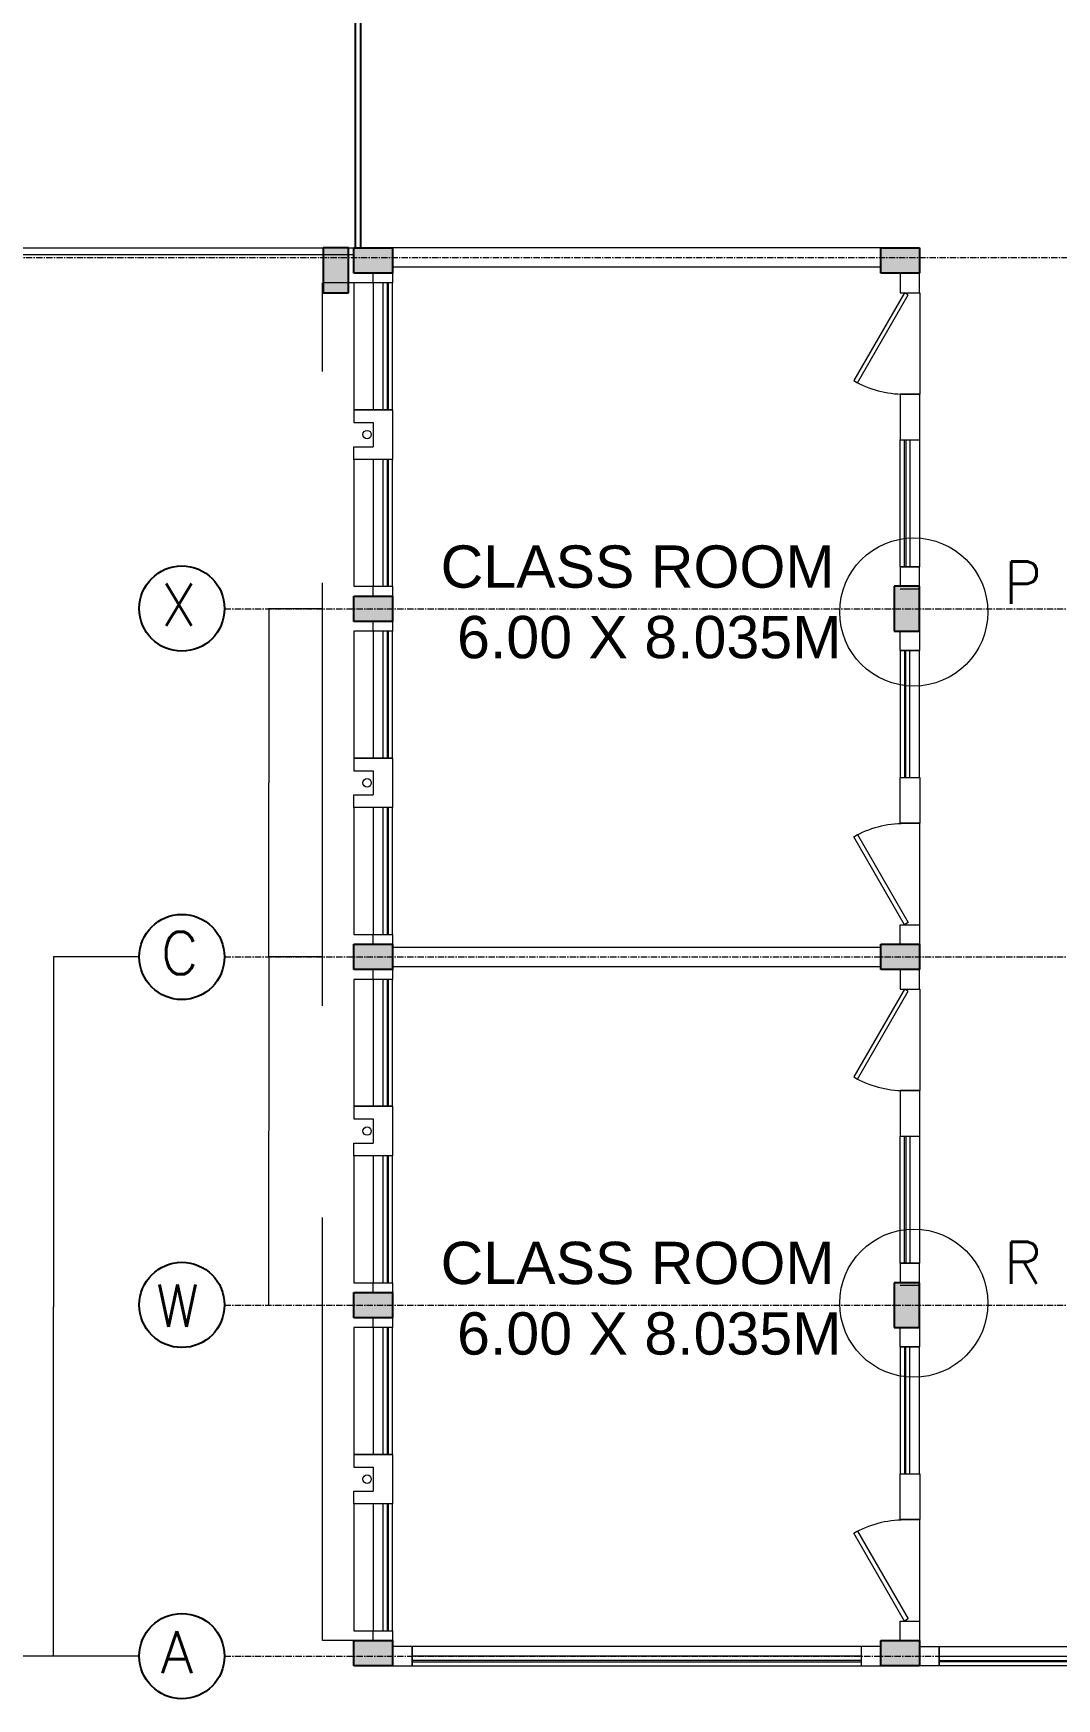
# Model space of a CAD drawing. Header units: inches. Extents: x 719368 to 6315912, y -2624014 to 446967.
# Drawn here: x 6121763 to 6133860, y -2562393 to -2542711 of the extents above; entities that cross this region are included whole.
import ezdxf
from ezdxf.lldxf.tags import DXFTag

# ---------------------------------------------------------------- set-up
doc = ezdxf.new("R2010")
doc.units = ezdxf.units.IN
doc.header["$LTSCALE"] = 20
doc.header["$MEASUREMENT"] = 0
doc.header["$PDMODE"] = 3
for name, pattern in [('CENTER', [2, 1.25, -0.25, 0.25, -0.25]), ('CENTER2', [1.125, 0.75, -0.125, 0.125, -0.125]), ('DASHED2', [0.375, 0.25, -0.125])]:
    doc.linetypes.add(name, pattern=pattern)
doc.layers.get('0').update_dxf_attribs({"color": 51, "lineweight": 30})
doc.layers.get('Defpoints').update_dxf_attribs({"lineweight": 25})
for name, color, linetype, lineweight in [('CLL LEV.', 252, 'Continuous', 18), ('COLUMN', 2, 'Continuous', 25), ('DIM', 7, 'Continuous', 13), ('DOOR', 43, 'Continuous', 13), ('FIXTURE', 15, 'DASHDOT', 9), ('GRID', 202, 'CENTER', 5), ('PROJ.', 30, 'DASHED2', 13), ('Railing', 34, 'Continuous', 20), ('Text', 7, 'Continuous', 15), ('Ventilator', 6, 'DASHED', 20), ('WALL', 1, 'Continuous', 18), ('window', 71, 'Continuous', 18), ('Window-Wall', 7, 'Continuous', 20)]:
    doc.layers.add(name, color=color, linetype=linetype, lineweight=lineweight)
doc.layers.add('expension joint', color=248, linetype='Continuous')
doc.layers.add('grid text', color=140, linetype='Continuous')
doc.styles.add('L120', font='simplex.shx', dxfattribs={"height": 1})
doc.styles.add('Tabrej', font='romans.shx')
tags = doc.linetypes.add('DASHDOT', pattern=[1, 0.5, -0.25, 0, -0.25]).pattern_tags.tags
tags[10:11] = [DXFTag(74, 4), DXFTag(75, 0), DXFTag(340, '0'), DXFTag(46, 1.0), DXFTag(50, 0.0), DXFTag(44, 0.0), DXFTag(45, 0.0)]
tags[8:9] = [DXFTag(74, 4), DXFTag(75, 0), DXFTag(340, '0'), DXFTag(46, 1.0), DXFTag(50, 0.0), DXFTag(44, 0.0), DXFTag(45, 0.0)]
tags[6:7] = [DXFTag(74, 4), DXFTag(75, 0), DXFTag(340, '0'), DXFTag(46, 1.0), DXFTag(50, 0.0), DXFTag(44, 0.0), DXFTag(45, 0.0)]
tags[4:5] = [DXFTag(74, 4), DXFTag(75, 0), DXFTag(340, '0'), DXFTag(46, 1.0), DXFTag(50, 0.0), DXFTag(44, 0.0), DXFTag(45, 0.0)]
tags = doc.linetypes.add('DASHED', pattern=[0.75, 0.5, -0.25]).pattern_tags.tags
tags[6:7] = [DXFTag(74, 4), DXFTag(75, 0), DXFTag(340, '0'), DXFTag(46, 1.0), DXFTag(50, 0.0), DXFTag(44, 0.0), DXFTag(45, 0.0)]
tags[4:5] = [DXFTag(74, 4), DXFTag(75, 0), DXFTag(340, '0'), DXFTag(46, 1.0), DXFTag(50, 0.0), DXFTag(44, 0.0), DXFTag(45, 0.0)]
doc.dimstyles.new('DIM', dxfattribs={"dimtxt": 0.8, "dimasz": 0.4, "dimexe": 0.18, "dimexo": 0.0625, "dimgap": 0.1, "dimtad": 0, "dimdec": 3, "dimzin": 0, "dimdsep": 46, "dimtxsty": 'Tabrej', "dimcen": 0, "dimclrd": 251, "dimclre": 256, "dimclrt": 7, "dimadec": 0, "dimazin": 0, "dimtfac": 1, "dimtdec": 3, "dimtofl": 0, "dimtmove": 0, "dimatfit": 3, "dimfxl": 0, "dimtolj": 1, "dimtzin": 0, "dimlwd": -1, "dimlwe": -1, "dimarcsym": 0})

# ---------------------------------------------------------------- blocks, each defined once
blk = doc.blocks.new('VENTILATOR')
at = {"layer": 'Ventilator', "ltscale": 0.02}
for p, q in [((-0.180000000000291, -1.5), (-0.180000000000291, 0)), ((-0.1649999999990541, 0), (-0.1649999999990541, -1.5))]:
    blk.add_line(p, q, dxfattribs=at)
at = {"layer": 'Window-Wall'}
for p, q in [((-0.2299999999995634, 0), (0, 0)), ((-0.2299999999995634, -1.5), (-0.2299999999995634, 0)), ((-0.1149999999997817, 0), (-0.1149999999997817, -1.5)), ((0, 0), (0, -1.5)), ((-0.2299999999995634, -1.5), (0, -1.5))]:
    blk.add_line(p, q, dxfattribs=at)
blk = doc.blocks.new('C3')
at = {"layer": 'COLUMN'}
h = blk.add_hatch(color=7, dxfattribs=at)
h.dxf.hatch_style = 1
h.paths.add_polyline_path([(0.2999999999992724, 0), (0, 0), (0, -0.5299999999999727), (0.2999999999992724, -0.5299999999999727)])
for p, q in [((0, 0), (0, -0.5299999999999727)), ((0.2999999999992724, 0), (0, 0)), ((0.2999999999992724, -0.5299999999999727), (0.2999999999992724, 0)), ((0, -0.5299999999999727), (0.2999999999992724, -0.5299999999999727))]:
    blk.add_line(p, q, dxfattribs=at)
blk = doc.blocks.new('CU')
at = {"layer": 'WALL', "linetype": 'CENTER2'}
h = blk.add_hatch(color=256, dxfattribs=at)
h.dxf.hatch_style = 1
h.paths.add_polyline_path([(0, 0.0350000000000001), (0, -0.2650000000000004), (0.4600000000000364, -0.2650000000000004), (0.4600000000000364, 0.035)])
at = {"layer": 'COLUMN', "linetype": 'CENTER2'}
blk.add_lwpolyline([(0, 0.0350000000000001), (0, -0.2650000000000004), (0.4600000000000364, -0.2650000000000004), (0.4600000000000364, 0.035), (0, 0.0350000000000001)], dxfattribs=at)
blk = doc.blocks.new('1.5 M Window')
at = {"layer": 'CLL LEV.'}
for p, q in [((-0.2299999999995634, 0), (-0.4599999999991269, 0)), ((-0.4599999999991269, 0), (-0.4599999999991269, -1.5)), ((-0.4599999999991269, -1.5), (-0.2299999999995634, -1.5))]:
    blk.add_line(p, q, dxfattribs=at)
at = {"layer": 'window'}
for p, q in [((-0.0650000000005093, 0), (-0.0650000000005093, -1.5)), ((-0.0499999999992724, -1.5), (-0.0499999999992724, 0))]:
    blk.add_line(p, q, dxfattribs=at)
at = {"layer": 'Window-Wall'}
for p, q in [((0, 0), (-0.2299999999995634, 0)), ((-0.2299999999995634, 0), (-0.2299999999995634, -1.5)), ((-0.1149999999997817, 0), (-0.1149999999997817, -1.5)), ((0, -1.5), (0, 0)), ((-0.2299999999995634, -1.5), (0, -1.5))]:
    blk.add_line(p, q, dxfattribs=at)
blk = doc.blocks.new('New Shaft')
at = {"layer": 'FIXTURE'}
blk.add_circle((0.3274999999975989, -0.3024592772420078), 0.05, dxfattribs=at)
at = {"layer": 'WALL'}
for p, q in [((0.0349999999925785, 0), (0.6199999999971624, 0)), ((0.0349999999907595, -4.547e-13), (0.0349999999907595, -0.4599999999995817)), ((0.6199999999971624, -8.527e-13), (0.6199999999953434, -0.4600000000008322)), ((0.1849999999903957, -0.4600000000000364), (0.1849999999903957, -0.2300000000000182)), ((0.1849999999903957, -0.2299999999991655), (0.4699999999993452, -0.2299999999991087)), ((0.4699999999993452, -0.4599999999999796), (0.4699999999993452, -0.2299999999999613)), ((0.0349999999907595, -0.4599999999991269), (0.1849999999922147, -0.4599999999991269)), ((0.6199999999989814, -0.4599999999999796), (0.4699999999975262, -0.4599999999999796))]:
    blk.add_line(p, q, dxfattribs=at)
blk = doc.blocks.new('*U81')
for p, q in [((0, 0), (0, 5.999999999999999)), ((40, -1.474376176702208e-14), (40, 5.999999999999984))]:
    blk.add_line(p, q)
blk.add_lwpolyline([(0, 8.881784197001252e-16), (34.64101615137753, -20.00000000000001), (35.51601615137753, -18.48445554337724), (0.875, 1.515544456622766)], close=True)
blk.add_arc((0, 0), 40, 330.0000000000001, 359.9999999999999)
blk = doc.blocks.new('New Doors')
at = {"layer": 'DOOR'}
blk.add_line((0, 0.1799072477216317), (1.199381651477543, 0.1799072477216312), dxfattribs=at)
at = {"layer": 'DOOR', "xscale": 0.0299845412869386, "yscale": 0.0299845412869386, "zscale": 0.0299845412869386}
blk.add_blockref('*U81', (0, 0), dxfattribs=at)
blk = doc.blocks.new('GROUND FLOOR')
at = {"layer": 'expension joint'}
for p, q in [((-33.64388720101852, 24.19345448136028), (-33.64388720101852, 20.84345448136173)), ((-33.58138720101852, 24.19345448136028), (-33.58138720101852, 20.84345448136173))]:
    blk.add_line(p, q, dxfattribs=at)
at = {"layer": 'PROJ.'}
for p, q in [((-34.03138714540328, 4.383454536993668), (-34.03138714540328, 20.42845453700011)), ((-33.43138714540146, 20.42845453700011), (-34.03138714540328, 20.42845453700011)), ((-33.43138714540328, 4.383454536993668), (-34.03138714540328, 4.383454536993668))]:
    blk.add_line(p, q, dxfattribs=at)
at = {"layer": 'Railing'}
for p, q in [((-38.93476649451805, 20.84345448135842), (-33.66138714540102, 20.84345448136082)), ((-38.93476649451804, 20.7634544813609), (-33.66138714540102, 20.7634544813609)), ((-36.63138714540037, 20.84345448136082), (-33.66138714540102, 20.84345448136082)), ((-36.63138714540037, 20.7634544813609), (-33.66138714540102, 20.7634544813609))]:
    blk.add_line(p, q, dxfattribs=at)
at = {"layer": 'WALL'}
for p, q in [((-27.43138714540146, 20.84345448136082), (-33.2013871454019, 20.84345448136082)), ((-27.43138714540146, 20.61345448136035), (-33.2013871454019, 20.61345448136035)), ((-26.97140982452584, 16.80845453699339), (-27.2014098245254, 16.80845453699339)), ((-33.2013871454019, 12.5784544813605), (-27.43138714540146, 12.5784544813605)), ((-33.2013871454019, 12.34845448136048), (-27.43138714540146, 12.34845448136048)), ((-26.97140982452584, 8.578454536993377), (-27.2014098245254, 8.578454536993377))]:
    blk.add_line(p, q, dxfattribs=at)
for points in [[(-33.43138714540146, 20.54345448136064), (-33.2013871454019, 20.54345448136064), (-33.2013871454019, 20.42845448135859), (-33.43138714540146, 20.42845448135859), (-33.43138714540146, 20.54345448136064)], [(-26.97138714540233, 20.54345448136064), (-27.2013871454019, 20.54345448136064), (-27.2013871454019, 20.31345448136108), (-26.97138714540233, 20.31345448136108), (-26.97138714540233, 20.54345448136064)], [(-26.97138714540051, 17.07345448136039), (-27.20138714540008, 17.07345448136039), (-27.20138714540008, 16.84345448136082), (-26.97138714540051, 16.84345448136082), (-26.97138714540051, 17.07345448136039)], [(-33.43138714540328, 16.84345453697961), (-33.20138714540371, 16.84345453697961), (-33.20138714540371, 16.72845453697755), (-33.43138714540328, 16.72845453697755), (-33.43138714540328, 16.84345453697961)], [(-33.43138714540146, 16.4284544813604), (-33.2013871454019, 16.4284544813604), (-33.2013871454019, 16.31345448135835), (-33.43138714540146, 16.31345448135835), (-33.43138714540146, 16.4284544813604)], [(-26.97138714540051, 16.0834544813606), (-27.20138714540008, 16.0834544813606), (-27.20138714540008, 16.31345448136017), (-26.97138714540051, 16.31345448136017), (-26.97138714540051, 16.0834544813606)], [(-26.97138714540233, 12.61345448136035), (-27.2013871454019, 12.61345448136035), (-27.2013871454019, 12.84345448135991), (-26.97138714540233, 12.84345448135991), (-26.97138714540233, 12.61345448136035)], [(-33.43140982452496, 12.72845453699574), (-33.2014098245254, 12.72845453699574), (-33.2014098245254, 12.61345453699414), (-33.43140982452496, 12.61345453699414), (-33.43140982452496, 12.72845453699574)], [(-33.43138714540328, 12.72845453697937), (-33.20138714540371, 12.72845453697937), (-33.20138714540371, 12.61345453697777), (-33.43138714540328, 12.61345453697777), (-33.43138714540328, 12.72845453697937)], [(-33.43138714540146, 12.31345448136017), (-33.2013871454019, 12.31345448136017), (-33.2013871454019, 12.19845448135857), (-33.43138714540146, 12.19845448135857), (-33.43138714540146, 12.31345448136017)], [(-26.97138714540233, 12.31345448136017), (-27.2013871454019, 12.31345448136017), (-27.2013871454019, 12.0834544813606), (-26.97138714540233, 12.0834544813606), (-26.97138714540233, 12.31345448136017)], [(-26.97138714540051, 8.843454481359913), (-27.20138714540008, 8.843454481359913), (-27.20138714540008, 8.61345448136035), (-26.97138714540051, 8.61345448136035), (-26.97138714540051, 8.843454481359913)], [(-33.43138714540328, 8.613454536979589), (-33.20138714540371, 8.613454536979589), (-33.20138714540371, 8.498454536977988), (-33.43138714540328, 8.498454536977988), (-33.43138714540328, 8.613454536979589)], [(-33.43138714540146, 8.198454481360386), (-33.2013871454019, 8.198454481360386), (-33.2013871454019, 8.083454481358785), (-33.43138714540146, 8.083454481358785), (-33.43138714540146, 8.198454481360386)], [(-26.97138714540051, 7.853454481361041), (-27.20138714540008, 7.853454481361041), (-27.20138714540008, 8.083454481360604), (-26.97138714540051, 8.083454481360604), (-26.97138714540051, 7.853454481361041)], [(-26.97138714540233, 4.383454481360786), (-27.2013871454019, 4.383454481360786), (-27.2013871454019, 4.61345448136035), (-26.97138714540233, 4.61345448136035), (-26.97138714540233, 4.383454481360786)], [(-33.43140982452496, 4.498454536995723), (-33.2014098245254, 4.498454536995723), (-33.2014098245254, 4.383454536993668), (-33.43140982452496, 4.383454536993668), (-33.43140982452496, 4.498454536995723)], [(-33.43138714540328, 4.498454536979807), (-33.20138714540371, 4.498454536979807), (-33.20138714540371, 4.383454536977752), (-33.43138714540328, 4.383454536977752), (-33.43138714540328, 4.498454536979807)], [(-33.2013871454019, 4.083454481360377), (-32.97138714540233, 4.083454481360377), (-32.97138714540233, 4.31345448135994), (-33.2013871454019, 4.31345448135994), (-33.2013871454019, 4.083454481360377)], [(-27.66138714540284, 4.083454481360377), (-27.43138714540328, 4.083454481360377), (-27.43138714540328, 4.31345448135994), (-27.66138714540284, 4.31345448135994), (-27.66138714540284, 4.083454481360377)], [(-26.74138714540277, 4.083454481360604), (-26.97138714540233, 4.083454481360604), (-26.97138714540233, 4.313454481360168), (-26.74138714540277, 4.313454481360168), (-26.74138714540277, 4.083454481360604)]]:
    blk.add_lwpolyline(points, dxfattribs=at)
for points in [[(-26.97119275290788, 19.1140728298833), (-27.20138714540008, 19.1140728298833), (-27.20138714540008, 18.57345448136039), (-26.97119275290788, 18.57345448136039)], [(-26.97119275290788, 14.04283613283769), (-27.20138714540008, 14.04283613283769), (-27.20138714540008, 14.5834544813606), (-26.97119275290788, 14.5834544813606)], [(-26.97119275290788, 10.88407282988328), (-27.20138714540008, 10.88407282988328), (-27.20138714540008, 10.34345448135991), (-26.97119275290788, 10.34345448135991)], [(-26.97119275290788, 5.812836132837674), (-27.20138714540008, 5.812836132837674), (-27.20138714540008, 6.353454481361041), (-26.97119275290788, 6.353454481361041)]]:
    blk.add_lwpolyline(points, close=True, dxfattribs=at)
at = {"layer": 'window'}
for p, q in [((-27.66138714540284, 4.148454481360886), (-32.97138714540233, 4.148454481360886)), ((-32.97138714540233, 4.133454481359649), (-27.66138714540284, 4.133454481359649)), ((-26.74138714540277, 4.148454481361114), (-23.43138877664205, 4.148454481361114)), ((-23.43138877664205, 4.133454481359877), (-26.74138714540277, 4.133454481359877))]:
    blk.add_line(p, q, dxfattribs=at)
at = {"layer": 'Window-Wall'}
for p, q in [((-27.66138714540284, 4.31345448135994), (-32.97138714540233, 4.31345448135994)), ((-32.97138714540233, 4.31345448135994), (-32.97138714540233, 4.083454481360377)), ((-27.66138714540284, 4.198454481360159), (-32.97138714540233, 4.198454481360159)), ((-26.74138714540277, 4.083454481360604), (-26.74138714540277, 4.313454481360168)), ((-26.74138714540277, 4.313454481360168), (-23.43138877664205, 4.313454481360168)), ((-26.74138714540277, 4.198454481360386), (-23.43138877664205, 4.198454481360386)), ((-32.97138714540233, 4.083454481360377), (-27.66138714540284, 4.083454481360377)), ((-23.43138877664205, 4.083454481360604), (-26.74138714540277, 4.083454481360604))]:
    blk.add_line(p, q, dxfattribs=at)
at = {"layer": 'COLUMN', "color": 5}
for p in [(-34.02109315066684, 20.84345448144373), (-27.2713871454016, 16.84345448136082), (-27.2713871454016, 8.61345448136035)]:
    blk.add_blockref('C3', p, dxfattribs=at)
at = {"layer": 'COLUMN', "linetype": 'CENTER2', "xscale": -1}
for p in [(-33.2013871454019, 20.80845448136051), (-26.97138714540233, 20.80845448136051), (-33.2013871454019, 16.69345448136028), (-33.2013871454019, 12.5784544813605), (-26.97138714540233, 12.5784544813605), (-33.2013871454019, 8.463454481360714), (-33.2013871454019, 4.348454481360477), (-26.97138714540233, 4.348454481360477)]:
    blk.add_blockref('CU', p, dxfattribs=at)
at = {"layer": 'WALL'}
for name, p in [('1.5 M Window', (-33.2013871454019, 20.42845453700011)), ('VENTILATOR', (-26.97138714540051, 18.57345448136039)), ('1.5 M Window', (-33.2013871454019, 18.34345453697961)), ('1.5 M Window', (-33.2013871454019, 16.31345453700033)), ('1.5 M Window', (-33.2013871454019, 14.22845453697937)), ('1.5 M Window', (-33.2013871454019, 12.19845453700009)), ('VENTILATOR', (-26.97138714540051, 10.34345448135991)), ('1.5 M Window', (-33.2013871454019, 10.11345453697959)), ('1.5 M Window', (-33.2013871454019, 8.083454536999852)), ('1.5 M Window', (-33.2013871454019, 5.998454536979807))]:
    blk.add_blockref(name, p, dxfattribs=at)
at = {"layer": 'WALL', "rotation": 270}
for name, p in [('New Doors', (-27.15110000063032, 20.31345448136108)), ('New Shaft', (-33.2013871454019, 18.96345453699087)), ('New Shaft', (-33.2013871454019, 14.84845453699108)), ('New Doors', (-27.15110000063032, 12.0834544813606)), ('New Shaft', (-33.2013871454019, 10.73345453699085)), ('New Shaft', (-33.2013871454019, 6.618454536990612))]:
    blk.add_blockref(name, p, dxfattribs=at)
at = {"layer": 'WALL', "xscale": -1}
for name, p, rotation in [('VENTILATOR', (-26.97138714540051, 14.5834544813606), 180), ('New Doors', (-27.15110000063032, 12.84345448135991), 270), ('VENTILATOR', (-26.97138714540051, 6.353454481361041), 180), ('New Doors', (-27.15110000063032, 4.61345448136035), 270)]:
    blk.add_blockref(name, p, dxfattribs=dict(at, rotation=rotation))
at = {"layer": 'Text', "lineweight": 30, "char_height": 0.5, "width": 9.930815529674874, "attachment_point": 1, "style": 'L120'}
for insert in [(-32.63374445808768, 17.326910891441), (-32.63374445808768, 9.096910891440984)]:
    blk.add_mtext('{\\fArial|b0|i0|c0|p34;CLASS ROOM\\P 6.00 X 8.035M}', dxfattribs=dict(at, insert=insert))
blk = doc.blocks.new('*D646')
at = {"layer": 'Defpoints', "color": 0}
for p in [(6124545.066521645, -2549511.21209383), (6125180.234687805, -2549511.21209383), (6125180.234687805, -2553626.212094307)]:
    blk.add_point(p, dxfattribs=at)
at = {"layer": 'DIM'}
for p, q in [((6125180.172187805, -2549511.21209383), (6124544.886521645, -2549511.21209383)), ((6125180.172187805, -2553626.212094307), (6124544.886521645, -2553626.212094307))]:
    blk.add_line(p, q, dxfattribs=at)
at = {"layer": 'DIM', "color": 251}
for p, q in [((6124545.066521645, -2549511.71209383), (6124545.066521645, -2551566.897808354)), ((6124545.066521645, -2553625.712094307), (6124545.066521645, -2551570.526379783))]:
    blk.add_line(p, q, dxfattribs=at)
for points in [[(6124544.983188312, -2549511.71209383), (6124545.149854978, -2549511.71209383), (6124545.066521645, -2549511.21209383)], [(6124544.983188312, -2553625.712094307), (6124545.149854978, -2553625.712094307), (6124545.066521645, -2553626.212094307)]]:
    blk.add_solid(points, dxfattribs=at)
at = {"layer": 'DIM', "color": 7, "insert": (6124545.066521646, -2551568.712094068), "char_height": 0.5, "attachment_point": 5, "rotation": 90, "style": 'Tabrej'}
blk.add_mtext('\\A1;4115.000', dxfattribs=at)
blk = doc.blocks.new('*D647')
at = {"layer": 'Defpoints', "color": 0}
for p in [(6124545.066521645, -2553626.212094307), (6124545.066521645, -2557741.21209383), (6124545.066521645, -2557741.21209383)]:
    blk.add_point(p, dxfattribs=at)
at = {"layer": 'DIM'}
for p, q in [((6124545.004021645, -2553626.212094307), (6124544.886521645, -2553626.212094307)), ((6124545.004021645, -2557741.21209383), (6124544.886521645, -2557741.21209383))]:
    blk.add_line(p, q, dxfattribs=at)
at = {"layer": 'DIM', "color": 251}
for p, q in [((6124545.066521645, -2553626.712094307), (6124545.066521645, -2555681.897808354)), ((6124545.066521645, -2557740.71209383), (6124545.066521645, -2555685.526379783))]:
    blk.add_line(p, q, dxfattribs=at)
for points in [[(6124544.983188312, -2553626.712094307), (6124545.149854978, -2553626.712094307), (6124545.066521645, -2553626.212094307)], [(6124544.983188312, -2557740.71209383), (6124545.149854978, -2557740.71209383), (6124545.066521645, -2557741.21209383)]]:
    blk.add_solid(points, dxfattribs=at)
at = {"layer": 'DIM', "color": 7, "insert": (6124545.066521646, -2555683.712094068), "char_height": 0.5, "attachment_point": 5, "rotation": 90, "style": 'Tabrej'}
blk.add_mtext('\\A1;4115.000', dxfattribs=at)
blk = doc.blocks.new('*D586')
at = {"layer": 'Defpoints', "color": 0}
for p in [(6122001.244691849, -2553626.212094307), (6123015.923787117, -2553626.212094307), (6123015.93115139, -2561891.21209383)]:
    blk.add_point(p, dxfattribs=at)
at = {"layer": 'DIM'}
for p, q in [((6123015.861287117, -2553626.212094307), (6122001.064691849, -2553626.212094307)), ((6123015.86865139, -2561891.21209383), (6122001.064691849, -2561891.21209383))]:
    blk.add_line(p, q, dxfattribs=at)
at = {"layer": 'DIM', "color": 251}
for p, q in [((6122001.244691849, -2553626.712094307), (6122001.244691849, -2557756.897808354)), ((6122001.244691849, -2561890.71209383), (6122001.244691849, -2557760.526379783))]:
    blk.add_line(p, q, dxfattribs=at)
for points in [[(6122001.161358516, -2553626.712094307), (6122001.328025182, -2553626.712094307), (6122001.244691849, -2553626.212094307)], [(6122001.161358516, -2561890.71209383), (6122001.328025182, -2561890.71209383), (6122001.244691849, -2561891.21209383)]]:
    blk.add_solid(points, dxfattribs=at)
at = {"layer": 'DIM', "color": 7, "insert": (6122001.24469185, -2557758.712094068), "char_height": 0.5, "attachment_point": 5, "rotation": 90, "style": 'Tabrej'}
blk.add_mtext('\\A1;8265.000', dxfattribs=at)
blk = doc.blocks.new('*D587')
at = {"layer": 'Defpoints', "color": 0}
for p in [(6110048.868338585, -2553661.21209383), (6111188.81302166, -2553661.21209383), (6123015.93115139, -2561891.21209383)]:
    blk.add_point(p, dxfattribs=at)
at = {"layer": 'DIM'}
for p, q in [((6111188.75052166, -2553661.21209383), (6110048.688338585, -2553661.21209383)), ((6123015.86865139, -2561891.21209383), (6110048.688338585, -2561891.21209383))]:
    blk.add_line(p, q, dxfattribs=at)
at = {"layer": 'DIM', "color": 251}
for p, q in [((6110048.868338585, -2553661.71209383), (6110048.868338585, -2557774.397808116)), ((6110048.868338585, -2561890.71209383), (6110048.868338585, -2557778.026379544))]:
    blk.add_line(p, q, dxfattribs=at)
for points in [[(6110048.785005252, -2553661.71209383), (6110048.951671918, -2553661.71209383), (6110048.868338585, -2553661.21209383)], [(6110048.785005252, -2561890.71209383), (6110048.951671918, -2561890.71209383), (6110048.868338585, -2561891.21209383)]]:
    blk.add_solid(points, dxfattribs=at)
at = {"layer": 'DIM', "color": 7, "insert": (6110048.868338586, -2557776.212093829), "char_height": 0.5, "attachment_point": 5, "rotation": 90, "style": 'Tabrej'}
blk.add_mtext('\\A1;8230.000', dxfattribs=at)

msp = doc.modelspace()

# ---------------------------------------------------------------- linework, layer by layer
at = {"layer": 'DIM'}
for centre in [(6132170.701859474, -2549550.071958065), (6132170.701859474, -2557718.803574562)]:
    msp.add_circle(centre, 875.4876971665908, dxfattribs=at)
at = {"layer": 'GRID', "color": 190, "ltscale": 3}
msp.add_line((6112195.754714012, -2545361.212094307), (6227520.645475388, -2545361.212094307), dxfattribs=at)
at = {"layer": 'GRID', "color": 162, "ltscale": 3}
for p, q in [((6124023.136153221, -2549511.21209383), (6144604.717672348, -2549511.21209383)), ((6124023.136153221, -2557741.21209383), (6144604.717672348, -2557741.21209383))]:
    msp.add_line(p, q, dxfattribs=at)
at = {"layer": 'GRID', "ltscale": 3}
for p, q in [((6124023.136153221, -2553626.212094307), (6144604.717672348, -2553626.212094307)), ((6124023.136153221, -2561891.21209383), (6144604.717672348, -2561891.21209383))]:
    msp.add_line(p, q, dxfattribs=at)
at = {"layer": 'grid text', "color": 162}
for centre in [(6123519.533652306, -2549509.231909752), (6123519.533652306, -2557739.231909752)]:
    msp.add_circle(centre, 503.6063937004656, dxfattribs=at)
at = {"layer": 'grid text'}
for centre in [(6123519.529969215, -2553626.672422409), (6123519.533652306, -2561889.231909752)]:
    msp.add_circle(centre, 503.6063937004656, dxfattribs=at)

# ---------------------------------------------------------------- block references
at = {"layer": 'Window-Wall', "xscale": 1000, "yscale": 1000, "zscale": 1000}
msp.add_blockref('GROUND FLOOR', (6159211.621833801, -2566089.666575432), dxfattribs=at)

# ---------------------------------------------------------------- texts
at = {"layer": 'grid text', "color": 162, "char_height": 500, "attachment_point": 1, "style": 'Tabrej'}
for s, insert in [('X', (6123267.559896469, -2549212.950520039)), ('W', (6123210.181261063, -2557496.577764988))]:
    msp.add_mtext_dynamic_manual_height_columns(s, width=0.5, gutter_width=23.99999999999999, heights=[0], dxfattribs=dict(at, insert=insert))
at = {"layer": 'grid text', "char_height": 500, "attachment_point": 1, "style": 'Tabrej'}
for s, insert in [('^IC', (6123267.556213379, -2553330.391032219)), ('A', (6123267.559896469, -2561592.950520039))]:
    msp.add_mtext_dynamic_manual_height_columns(s, width=0.5, gutter_width=23.99999999999999, heights=[0], dxfattribs=dict(at, insert=insert))
at = {"layer": 'Text', "char_height": 500, "attachment_point": 1, "style": 'Tabrej'}
for s, insert in [('P', (6133237.117407799, -2548953.770242214)), ('R', (6133237.117407799, -2556991.766673565))]:
    msp.add_mtext_dynamic_manual_height_columns(s, width=0.5, gutter_width=23.99999999999999, heights=[0], dxfattribs=dict(at, insert=insert))

# ---------------------------------------------------------------- dimensions: what is measured, and where the dimension line sits
at = {"layer": 'DIM'}
for base, p1, p2, picture, middle in [((6124545.066521645, -2549511.21209383), (6125180.234687805, -2553626.212094307), (6125180.234687805, -2549511.21209383), '*D646', (6124545.066521646, -2551568.712094068)), ((6110048.868338585, -2553661.21209383), (6123015.93115139, -2561891.21209383), (6111188.81302166, -2553661.21209383), '*D587', (6110048.868338586, -2557776.212093829)), ((6122001.244691849, -2553626.212094307), (6123015.93115139, -2561891.21209383), (6123015.923787117, -2553626.212094307), '*D586', (6122001.24469185, -2557758.712094068)), ((6124545.066521645, -2557741.21209383), (6124545.066521645, -2553626.212094307), (6124545.066521645, -2557741.21209383), '*D647', (6124545.066521646, -2555683.712094068))]:
    dim = msp.add_linear_dim(base=base, p1=p1, p2=p2, angle=90, dimstyle='DIM', override={"dimtxt": 0.5, "dimasz": 0.5, "dimarcsym": 1}, dxfattribs=at)
    dim.commit()
    dim.dimension.update_dxf_attribs({"geometry": picture, "text_midpoint": middle})

doc.saveas('drawing.dxf')
